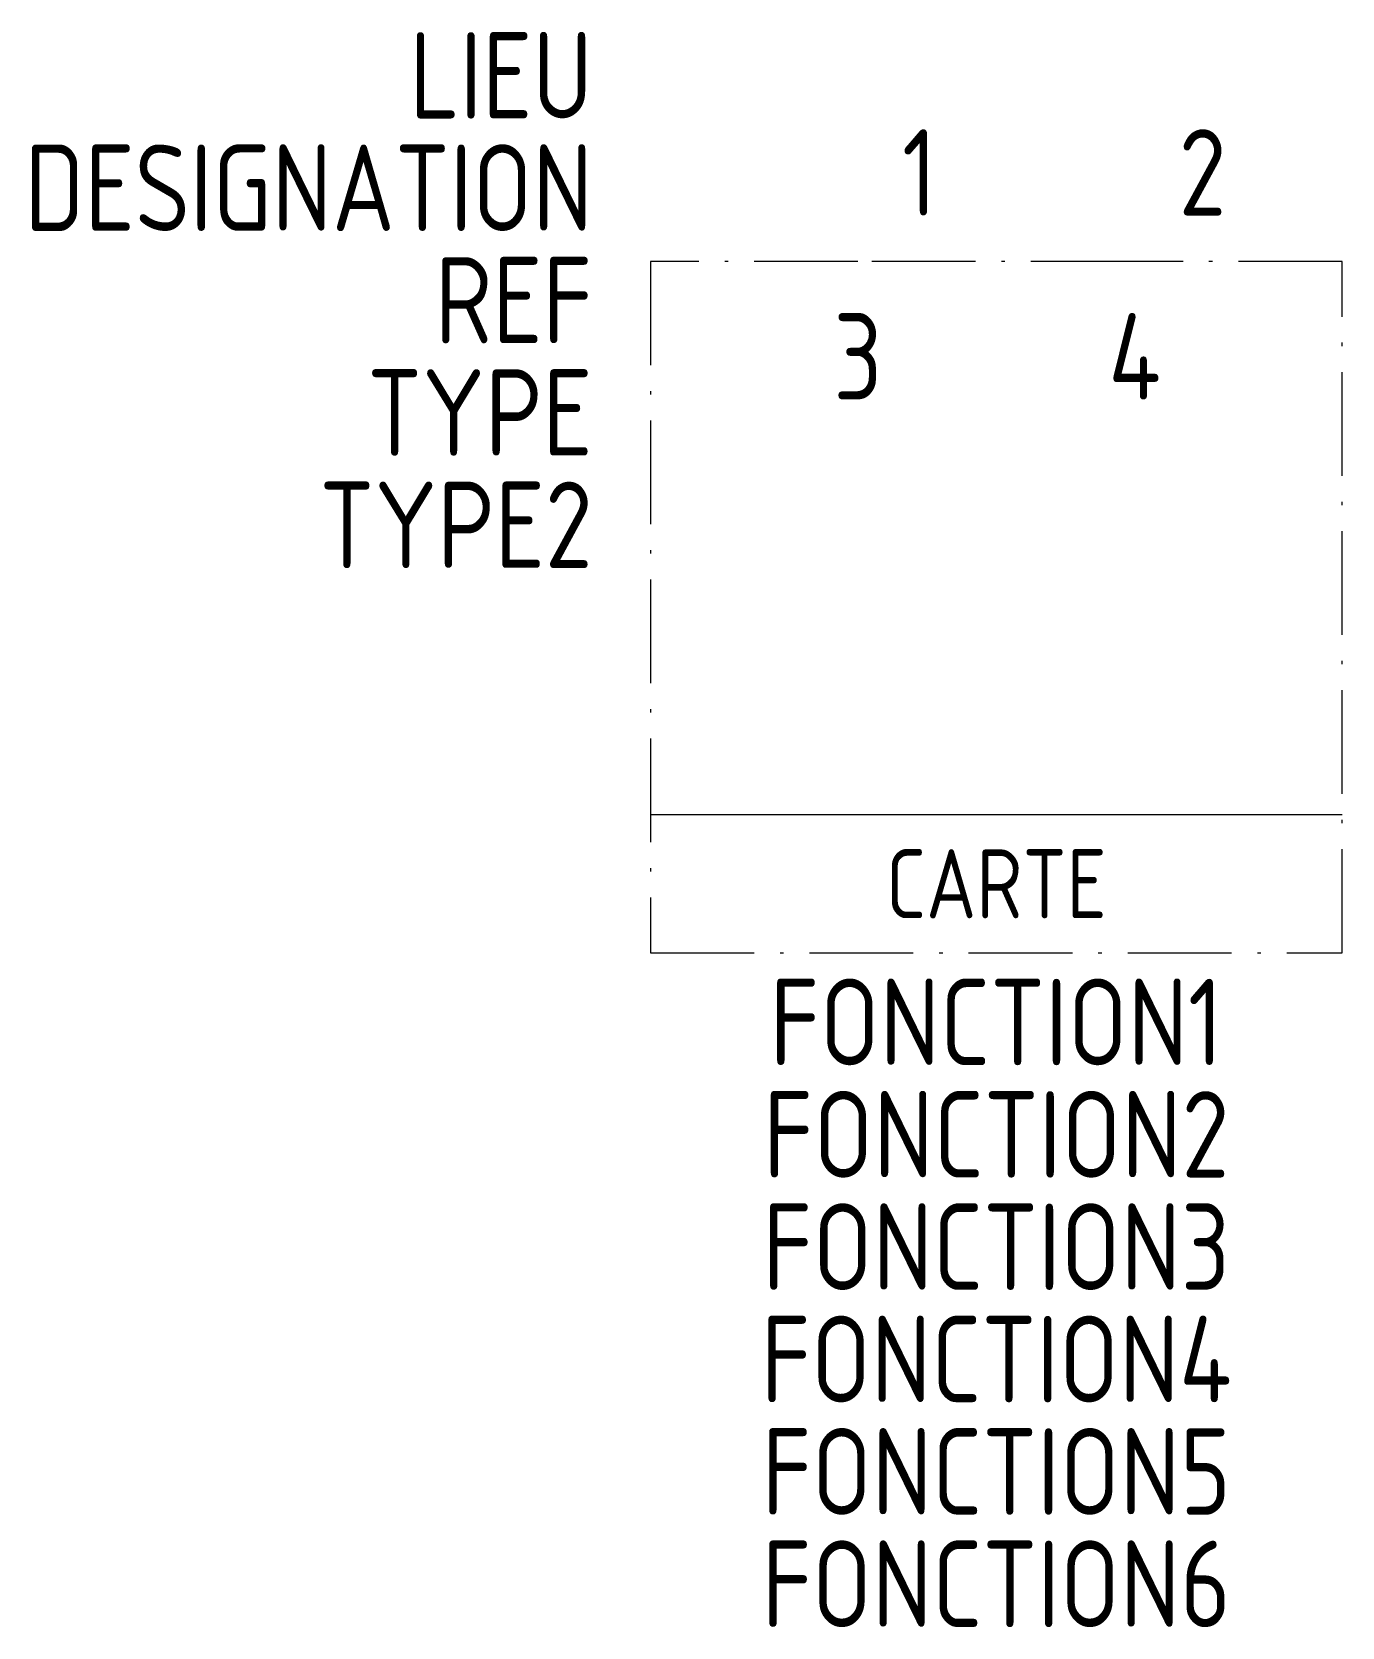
# Model space of a CAD drawing. Extents: x -1608.5 to -1570.6, y -919.1 to -873.
import ezdxf
from ezdxf.enums import TextEntityAlignment as Align

# ---------------------------------------------------------------- set-up
doc = ezdxf.new("R2010")
doc.units = 0
doc.linetypes.add('ACAD_ISO10W100', pattern=[18, 12, -3, 0, -3])
for name, color, linetype in [('SYMB_BOITE', 6, 'ACAD_ISO10W100'), ('SYMB_FIL_FIN', 1, 'CONTINUOUS'), ('SYMB_REF_CONTACT', 2, 'CONTINUOUS'), ('SYMB_TXT_CONTACT', 2, 'CONTINUOUS'), ('SYMB_TXT_NOM', 3, 'CONTINUOUS')]:
    doc.layers.add(name, color=color, linetype=linetype)
doc.styles.add('NET2_5', font='isocp.shx', dxfattribs={"width": 0.9, "height": 2.5})
doc.styles.add('NET_2', font='isocp.shx', dxfattribs={"width": 0.9, "height": 2})

msp = doc.modelspace()

# ---------------------------------------------------------------- linework, layer by layer
at = {"layer": 'SYMB_BOITE', "ltscale": 0.25}
for points in [[(-1590.634, -899.593), (-1570.634, -899.593), (-1570.634, -879.593), (-1576.634, -879.593)], [(-1584.634, -879.593), (-1590.634, -879.593), (-1590.634, -899.593)], [(-1576.634, -879.593), (-1584.634, -879.593)]]:
    msp.add_lwpolyline(points, dxfattribs=at)
at = {"layer": 'SYMB_FIL_FIN'}
msp.add_line((-1590.634, -895.593), (-1570.634, -895.593), dxfattribs=at)

# ---------------------------------------------------------------- texts
at = {"layer": 'SYMB_REF_CONTACT', "style": 'NET2_5', "width": 0.9, "flags": 8}
msp.add_attdef('REF', text='', height=2.5, dxfattribs=at).set_placement((-1592.306, -881.964), align=Align.RIGHT)
at = {"layer": 'SYMB_TXT_CONTACT', "style": 'NET2_5', "width": 0.9, "flags": 8}
for tag, p in [('1', (-1583.359, -878.272)), ('2', (-1575.359, -878.272))]:
    msp.add_attdef(tag, p, '?', height=2.5, dxfattribs=at)
for tag, text, p in [('3', '+', (-1584.634, -883.593)), ('4', '-', (-1576.634, -883.593))]:
    msp.add_attdef(tag, text=text, height=2.5, dxfattribs=at).set_placement(p, align=Align.CENTER)
at = {"layer": 'SYMB_TXT_CONTACT', "style": 'NET_2', "width": 0.9, "flags": 8}
msp.add_attdef('CARTE', text='CARTE ?', height=2, dxfattribs=at).set_placement((-1580.634, -897.593), align=Align.MIDDLE_CENTER)
at = {"layer": 'SYMB_TXT_NOM', "style": 'NET2_5', "width": 0.9, "flags": 8}
for tag, text, p in [('LIEU', '', (-1592.306, -875.464)), ('DESIGNATION', 'A?', (-1592.306, -878.714)), ('TYPE', '', (-1592.306, -885.214)), ('TYPE2', '', (-1592.306, -888.464))]:
    msp.add_attdef(tag, text=text, height=2.5, dxfattribs=at).set_placement(p, align=Align.RIGHT)
for tag, p in [('FONCTION1', (-1580.634, -901.593)), ('FONCTION2', (-1580.634, -904.843)), ('FONCTION3', (-1580.634, -908.093)), ('FONCTION4', (-1580.634, -911.343)), ('FONCTION5', (-1580.634, -914.593)), ('FONCTION6', (-1580.634, -917.843))]:
    msp.add_attdef(tag, text='', height=2.5, dxfattribs=at).set_placement(p, align=Align.MIDDLE_CENTER)

doc.saveas('drawing.dxf')
